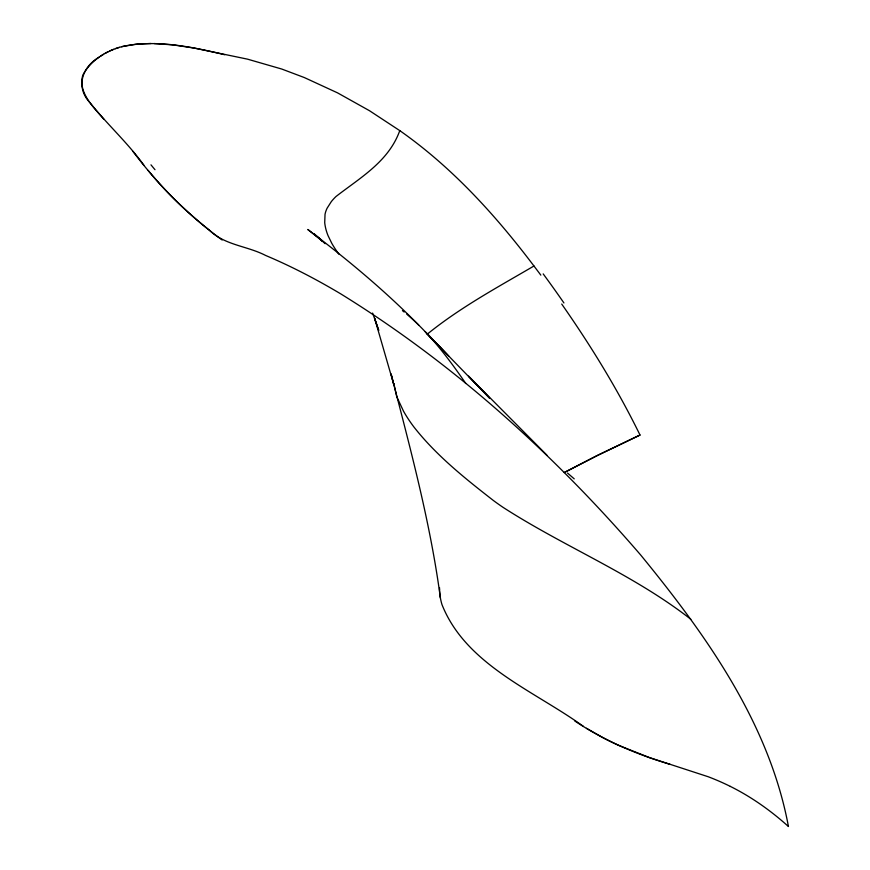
<?xml version="1.0" encoding="UTF-8"?>
<svg xmlns="http://www.w3.org/2000/svg" width="870" height="870" viewBox="0 0 870 870"><rect width="100%" height="100%" fill="white"/><g stroke="black" fill="none" stroke-linecap="round" stroke-linejoin="round"><path stroke-width="1.3" d="M154.273 43.554L173.076 44.903L194.097 48.046L247.537 59.16L281.739 69.034L304.337 77.56L337.538 92.862L369.511 110.729L399.776 130.62C388.738 161.537 360.245 177.654 335.972 196.533A90.665 52.341 0 0 0 331.296 201.644L327.098 208.224A68.937 39.802 0 0 0 325.032 214.303L324.717 222.698A133.436 77.038 0 0 0 328.055 235.65L331.807 243.361A234.28 135.263 0 0 0 338.865 254.149M427.192 334.221C460.056 307.534 497.542 287.307 533.962 266.002L540.835 275.137M99.354 57.028C82.041 66.881 75.103 87.37 90.306 103.084C107.304 124.475 127.825 142.887 143.844 165.148M100.702 56.072L103.552 54.234M105.052 53.342L108.239 51.645M564.228 472.562L596.374 455.967L640.015 435.043C617.635 389.292 590.871 345.781 561.715 304.054M564.804 472.236L598.886 454.727L640.015 435.043M109.924 50.841L113.502 49.329M115.395 48.622L119.407 47.317M121.539 46.73L136.122 44.163L150.978 43.5M224.71 54.734C191.835 46.882 157.459 39.52 123.747 46.186C107.314 50.155 90.839 59.889 82.791 75.201C77.702 92.688 93.797 107.325 103.954 119.364M586.478 728.288L602.877 737.64A268.743 155.154 0 0 0 618.635 745.362L649.52 757.607L708.311 776.779A218.74 126.291 0 0 1 730.321 786.404M148.107 170.389C152.957 176.295 157.981 182.069 163.168 187.681C177.447 203.101 193.086 217.206 209.518 230.278C224.667 245.253 247.297 245.916 265.611 255.454C291.548 266.361 316.517 279.444 340.681 293.832C453.999 363.79 553.994 454.314 640.711 555.038C705.94 634.708 769.189 723.231 788.437 826.5C770.885 810.72 751.484 796.92 730.321 786.404M670.117 764.349C636.514 754.377 603.943 740.49 574.755 720.958M583.487 726.439C534.213 690.758 465.863 665.017 441.949 604.519A167.366 96.624 0 0 1 439.557 589.686M399.776 130.62C452.161 167.334 495.574 215.194 533.962 266.002M690.823 619.266C633.077 574.189 564.402 546.925 503.175 507.428A336.375 194.206 0 0 1 493.475 500.565C464.993 478.391 436.327 455.554 413.924 426.996A301.303 173.957 0 0 1 403.528 411.227L396.753 396.709L393.827 383.648M222.154 240.011C188.094 215.162 158.199 185.016 132.892 151.347M402.44 310.623L404.158 312.025M567.49 473.019L574.233 478.859M406.747 314.146C430.019 333.895 448.583 358.473 465.798 383.496M325.152 243.687L314.331 234.008L322.65 241.403L307.806 229.484C346.76 258.945 384.409 290.221 418.72 325.065M546.871 455.097L468.56 376.166L489.603 398.166L427.279 333.906M426.278 332.829L448.8 356.243M425.278 331.764L447.615 355.145M372.621 313.069L378.733 330.426L374.633 318.3L393.969 385.182L391.087 373.937C410.14 447.985 430.28 522.043 440.394 597.984M439.535 587.674L439.557 589.686M543.195 273.898A2009.352 1501.685 -16.2 0 1 563.923 302.945M154.99 169.704A217.076 71.992 45 0 1 150.978 164.843"/></g></svg>
